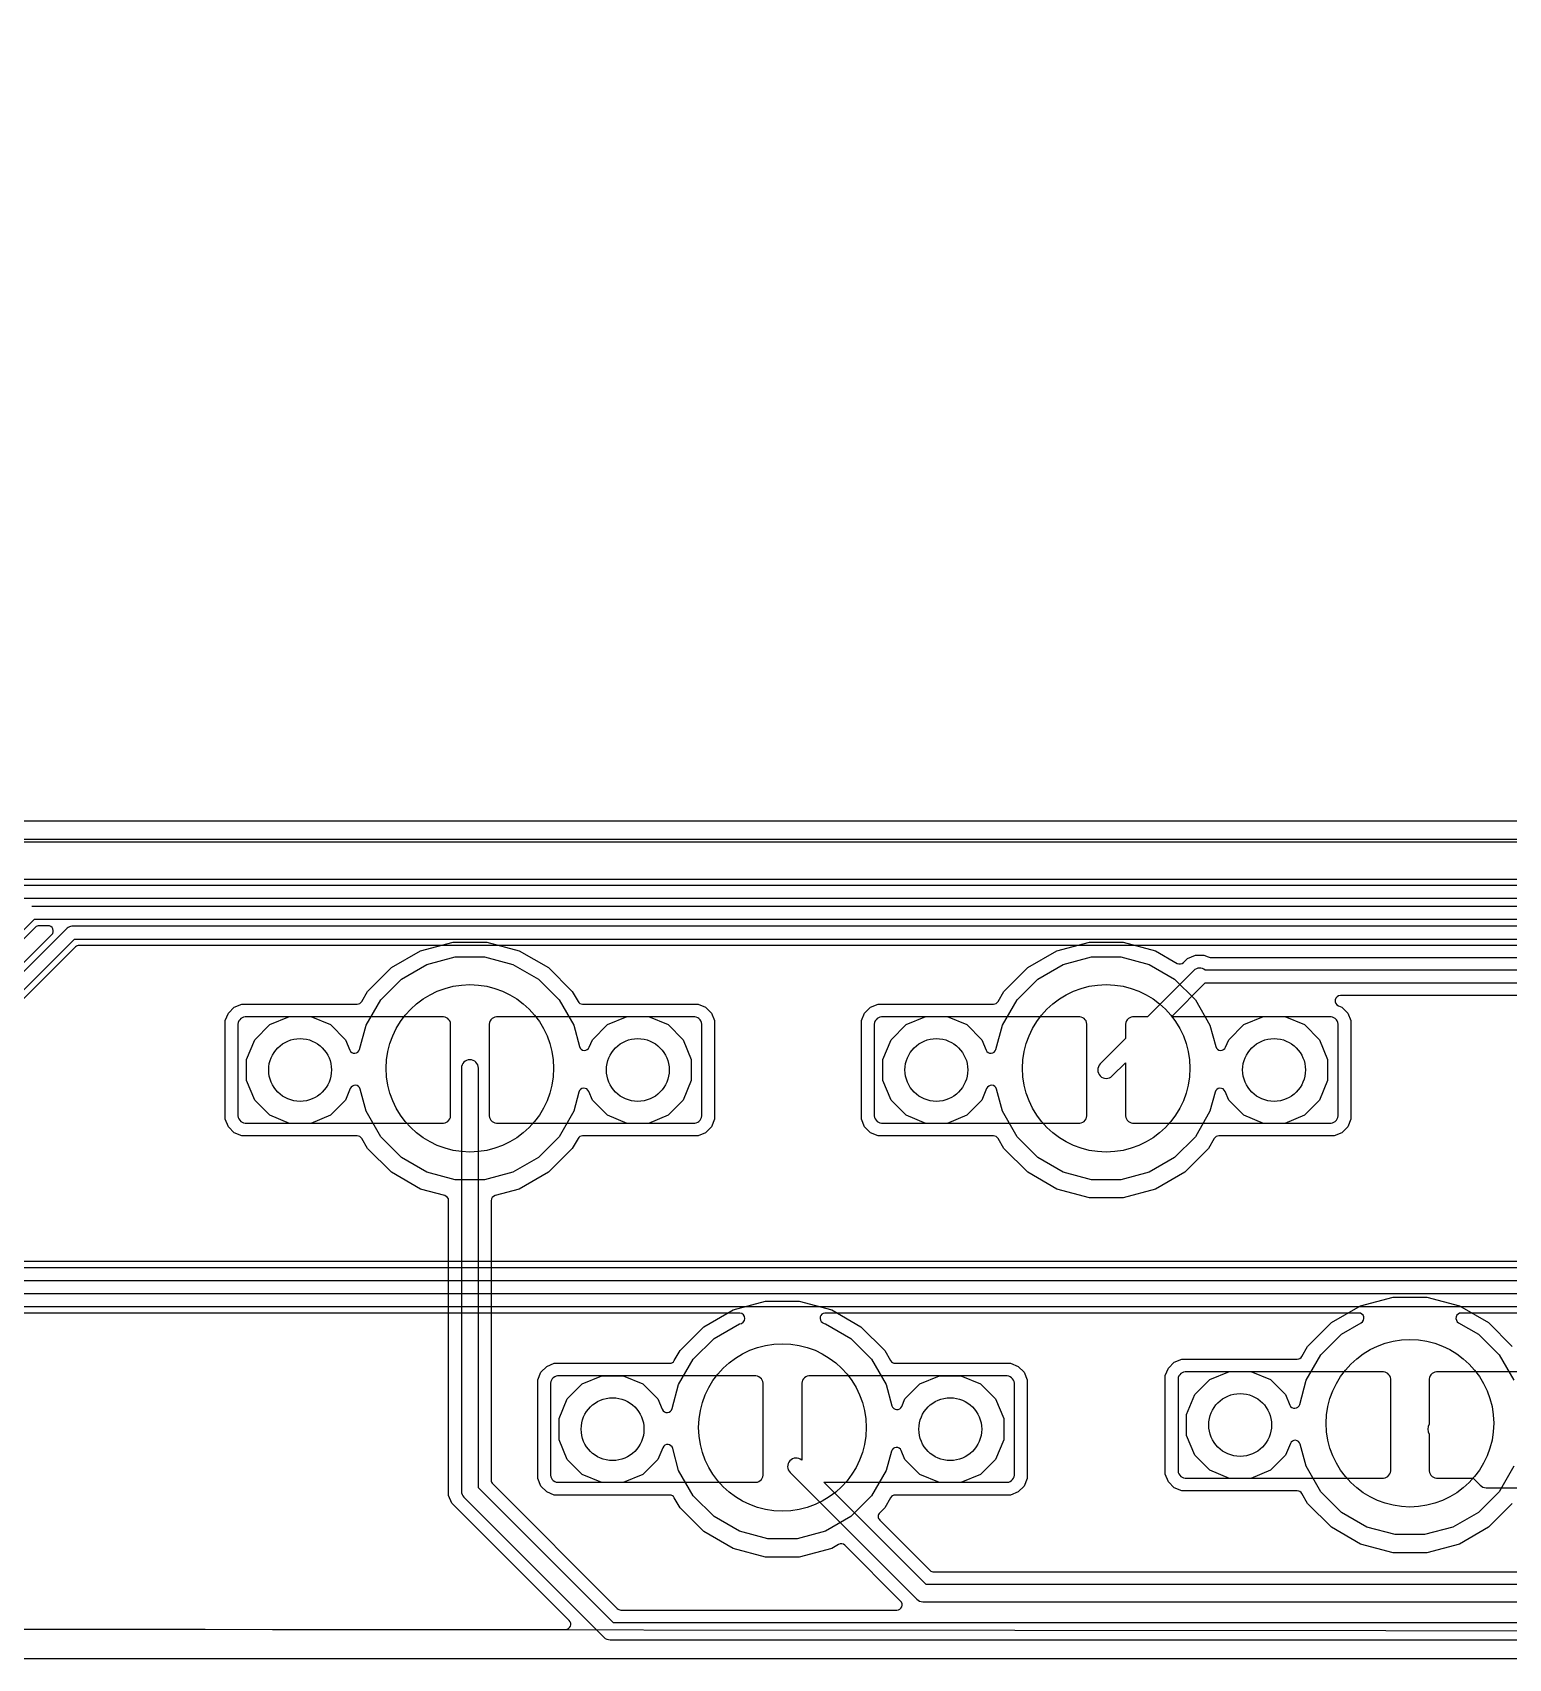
# Model space of a CAD drawing. Header units: millimetres. Extents: x -2 to 198, y 1 to 114.
# Drawn here: x 41.86 to 77.11, y 74.92 to 113.75 of the extents above; entities that cross this region are included whole.
import ezdxf

# ---------------------------------------------------------------- set-up
doc = ezdxf.new("R2010")
doc.units = ezdxf.units.MM

msp = doc.modelspace()

# ---------------------------------------------------------------- linework, layer by layer
at = {"layer": '16_copper'}
for points in [[(159.125, 93.99), (108.902, 93.99), (108.902, 112.973, 0.414214), (108.777, 113.098), (87.615, 113.098, 0.414214), (87.49, 112.973), (87.49, 94.411), (31.86, 94.411, 0.052526)], [(157.817, 93.514), (94.376, 93.514), (93.826, 94.064), (93.826, 95.053, 0.985666), (93.425, 95.508), (93.392, 95.475, 0.405782), (93.419, 95.053), (93.419, 93.992), (92.804, 93.377), (41.054, 93.377, 0.394851), (40.777, 93.368), (34.085, 86.677), (26.428, 86.716, 1), (26.426, 86.31), (34.168, 86.27), (34.179, 86.271, 0.186646), (34.313, 86.329), (41.055, 93.072), (92.868, 93.072, 0.198912), (92.975, 93.117), (93.587, 93.728), (94.148, 93.167, 0.198912), (94.291, 93.107), (157.733, 93.107)], [(41.17, 93.529), (89.64, 93.529, 0.668185)], [(31.789, 82.452), (41.908, 92.571), (93.26, 92.571), (93.958, 91.873), (93.958, 91.742, 0.934879), (94.226, 91.2), (94.269, 91.222, 0.567441), (94.263, 91.742), (94.263, 91.936, 0.198912), (94.218, 92.044), (93.431, 92.831, 0.198912), (93.323, 92.876), (41.845, 92.876, 0.198912)], [(32.146, 81.382), (42.864, 92.1), (92.144, 92.1), (93.624, 90.62, 0.198912), (93.731, 90.576), (94.297, 90.576, 0.934879), (94.839, 90.844), (94.817, 90.887, 0.567441), (94.297, 90.881), (93.795, 90.881), (92.315, 92.36, 0.198912), (92.207, 92.405), (42.801, 92.405, 0.198912), (42.693, 92.36), (31.975, 81.642)], [(89.697, 91.948), (42.979, 91.948, 0.198912), (42.89, 91.911), (32.164, 81.185)], [(36.565, 83.946), (87.893, 83.946), (89.423, 82.415, 0.198912), (89.531, 82.371), (92.6, 82.371, 0.198912), (92.708, 82.415), (95.68, 85.388), (96.038, 85.745), (96.957, 85.745, 0.496977), (97.116, 85.942), (97.154, 85.97, 1), (96.76, 86.431), (96.726, 86.398, 0.317082), (96.694, 86.05), (95.974, 86.05, 0.198912), (95.867, 86.005), (95.464, 85.603), (92.537, 82.675), (89.594, 82.675), (88.064, 84.206, 0.198912), (87.956, 84.25), (36.502, 84.25, 0.198912)], [(38.113, 83.32), (86.278, 83.32), (87.875, 81.723, 0.934881), (88.448, 81.529), (88.463, 81.574, 0.567443), (88.091, 81.938), (86.449, 83.58, 0.198912), (86.341, 83.625), (38.05, 83.625, 0.198912)], [(77.239, 79.506), (76.888, 78.899), (76.393, 78.404), (75.786, 78.054), (75.11, 77.873), (74.409, 77.873), (73.733, 78.054), (73.126, 78.404), (72.631, 78.899), (72.281, 79.506), (72.139, 80.034, 0.71659), (71.903, 80.05), (71.787, 79.769), (71.427, 79.41), (70.958, 79.216), (70.45, 79.216), (69.98, 79.41), (69.621, 79.769), (69.426, 80.239), (69.426, 80.747), (69.621, 81.217), (69.98, 81.576), (70.45, 81.77), (70.958, 81.77), (71.427, 81.576), (71.787, 81.217), (71.89, 80.967, 0.71659), (72.126, 80.983), (72.281, 81.56), (72.631, 82.167), (73.126, 82.662), (73.598, 82.934, 0.767327), (73.535, 83.167), (60.796, 83.167), (60.784, 83.166, 0.70674), (60.727, 82.939), (60.736, 82.932, 0.11691), (60.799, 82.912), (61.406, 82.562), (61.901, 82.067), (62.251, 81.46), (62.388, 80.952, 0.71659), (62.624, 80.936), (62.698, 81.117), (63.058, 81.476), (63.527, 81.67), (64.035, 81.67), (64.505, 81.476), (64.864, 81.117), (65.059, 80.647), (65.059, 80.139), (64.864, 79.669), (64.505, 79.31), (64.035, 79.116), (63.527, 79.116), (63.058, 79.31), (62.698, 79.669), (62.611, 79.881, 0.71659), (62.375, 79.866), (62.251, 79.406), (61.901, 78.799), (61.406, 78.304), (60.799, 77.954), (60.123, 77.773), (59.422, 77.773), (58.746, 77.954), (58.139, 78.304), (57.644, 78.799), (57.293, 79.406), (57.152, 79.934, 0.71659), (56.916, 79.95), (56.799, 79.669), (56.44, 79.31), (55.97, 79.116), (55.462, 79.116), (54.993, 79.31), (54.633, 79.669), (54.439, 80.139), (54.439, 80.647), (54.633, 81.117), (54.993, 81.476), (55.462, 81.67), (55.97, 81.67), (56.44, 81.476), (56.799, 81.117), (56.903, 80.867, 0.71659), (57.139, 80.883), (57.293, 81.46), (57.644, 82.067), (58.139, 82.562), (58.746, 82.912, 0.972586), (58.759, 83.166), (58.749, 83.167), (38.228, 83.167, 0.198912)], [(86.163, 83.167), (75.984, 83.167, 0.767327), (75.921, 82.934), (76.393, 82.662), (76.888, 82.167), (77.239, 81.56)], [(29.862, 75.622), (83.041, 75.577, 0.415605)]]:
    msp.add_lwpolyline(points, format="xyb", dxfattribs=at)
for points in [[(31.867, 81.795, 0.185346), (31.948, 81.831), (42.322, 92.205, 0.668179), (42.234, 92.418), (42.023, 92.418, 0.198912), (41.934, 92.382), (31.807, 82.255), (16.981, 82.255, 0.055987), (16.953, 82.252), (16.949, 82.25, 0.194218), (16.863, 82.19), (16.678, 82.009, 0.67129), (16.766, 81.795), (31.86, 81.795)], [(51.959, 86.352), (51.282, 86.533), (50.675, 86.883), (50.18, 87.379), (49.83, 87.985), (49.688, 88.514, 0.71659), (49.452, 88.529), (49.336, 88.249), (48.977, 87.889), (48.507, 87.695), (47.999, 87.695), (47.529, 87.889), (47.17, 88.249), (46.976, 88.718), (46.976, 89.226), (47.17, 89.696), (47.529, 90.055), (47.999, 90.25), (48.507, 90.25), (48.977, 90.055), (49.336, 89.696), (49.439, 89.447, 0.71659), (49.675, 89.462), (49.83, 90.039), (50.18, 90.646), (50.675, 91.141), (51.282, 91.491), (51.959, 91.673), (52.659, 91.673), (53.336, 91.491), (53.943, 91.141), (54.438, 90.646), (54.788, 90.039), (54.924, 89.531, 0.71659), (55.16, 89.516), (55.235, 89.696), (55.594, 90.055), (56.064, 90.25), (56.572, 90.25), (57.042, 90.055), (57.401, 89.696), (57.595, 89.226), (57.595, 88.718), (57.401, 88.249), (57.042, 87.889), (56.572, 87.695), (56.064, 87.695), (55.594, 87.889), (55.235, 88.249), (55.147, 88.46, 0.716599), (54.911, 88.445), (54.788, 87.985), (54.438, 87.379), (53.943, 86.883), (53.336, 86.533), (52.659, 86.352)], [(67.155, 86.352), (66.479, 86.533), (65.872, 86.883), (65.377, 87.379), (65.026, 87.985), (64.885, 88.514, 0.71659), (64.649, 88.529), (64.532, 88.249), (64.173, 87.889), (63.703, 87.695), (63.195, 87.695), (62.726, 87.889), (62.366, 88.249), (62.172, 88.718), (62.172, 89.226), (62.366, 89.696), (62.726, 90.055), (63.195, 90.25), (63.703, 90.25), (64.173, 90.055), (64.532, 89.696), (64.636, 89.447, 0.71659), (64.872, 89.462), (65.026, 90.039), (65.377, 90.646), (65.872, 91.141), (66.479, 91.491), (67.155, 91.673), (67.856, 91.673), (68.532, 91.491), (69.139, 91.141), (69.634, 90.646), (69.984, 90.039), (70.121, 89.531, 0.71659), (70.357, 89.516), (70.431, 89.696), (70.791, 90.055), (71.26, 90.25), (71.768, 90.25), (72.238, 90.055), (72.597, 89.696), (72.792, 89.226), (72.792, 88.718), (72.597, 88.249), (72.238, 87.889), (71.768, 87.695), (71.26, 87.695), (70.791, 87.889), (70.431, 88.249), (70.344, 88.46, 0.71659), (70.108, 88.445), (69.984, 87.985), (69.634, 87.379), (69.139, 86.883), (68.532, 86.533), (67.856, 86.352)]]:
    msp.add_lwpolyline(points, format="xyb", close=True, dxfattribs=at)
msp.add_lwpolyline([(36.376, 84.403), (88.082, 84.403)], dxfattribs=at)
at = {"layer": '1_copper'}
for points in [[(87.312, 94.474), (32.412, 94.474, 0.052526)], [(28.769, 75.628), (54.593, 75.607, 0.668486), (54.682, 75.82), (51.878, 78.623), (51.801, 78.81), (51.801, 85.85, 0.339453), (51.708, 85.971), (51.13, 86.126), (50.433, 86.528), (49.865, 87.097), (49.727, 87.335, 0.267949), (49.619, 87.397), (46.861, 87.397), (46.679, 87.473), (46.54, 87.612), (46.464, 87.794), (46.464, 90.15), (46.54, 90.332), (46.679, 90.472), (46.861, 90.547), (49.619, 90.547, 0.267949), (49.727, 90.609), (49.865, 90.848), (50.433, 91.417), (51.13, 91.819), (51.907, 92.027), (52.711, 92.027), (53.488, 91.819), (54.185, 91.417), (54.753, 90.848), (54.891, 90.609, 0.267949), (54.999, 90.547), (57.757, 90.547), (57.939, 90.472), (58.078, 90.332), (58.154, 90.15), (58.154, 87.794), (58.078, 87.612), (57.939, 87.473), (57.757, 87.397), (54.999, 87.397, 0.267949), (54.891, 87.335), (54.753, 87.097), (54.185, 86.528), (53.488, 86.126), (52.91, 85.971, 0.339453), (52.817, 85.85), (52.817, 79.173, 0.198912), (52.854, 79.085), (55.829, 76.11, 0.198912), (55.917, 76.073), (62.506, 76.073, 0.668179), (62.595, 76.287), (61.263, 77.619, 0.33946), (61.112, 77.639), (60.952, 77.546), (60.175, 77.338), (59.37, 77.338), (58.593, 77.546), (57.897, 77.949), (57.328, 78.517), (57.19, 78.756, 0.267949), (57.082, 78.818), (54.324, 78.818), (54.142, 78.894), (54.003, 79.033), (53.928, 79.215), (53.928, 81.571), (54.003, 81.753), (54.142, 81.892), (54.324, 81.968), (57.082, 81.968, 0.267949), (57.19, 82.03), (57.328, 82.269), (57.897, 82.837), (58.593, 83.24), (59.37, 83.448), (60.175, 83.448), (60.952, 83.24), (61.648, 82.837), (62.217, 82.269), (62.354, 82.03, 0.267949), (62.463, 81.968), (65.22, 81.968), (65.402, 81.892), (65.542, 81.753), (65.617, 81.571), (65.617, 79.215), (65.542, 79.033), (65.402, 78.894), (65.22, 78.818), (62.463, 78.818, 0.267949), (62.354, 78.756), (62.217, 78.517), (62.097, 78.398, 0.414219), (62.097, 78.221), (63.298, 77.02, 0.198912), (63.387, 76.984), (86.263, 76.984, 0.198912)], [(87.782, 90.747), (73.099, 90.747, 0.820695), (73.052, 90.506), (73.135, 90.472), (73.275, 90.332), (73.35, 90.15), (73.35, 87.794), (73.275, 87.612), (73.135, 87.473), (72.953, 87.397), (70.196, 87.397, 0.267949), (70.087, 87.335), (69.95, 87.097), (69.381, 86.528), (68.685, 86.126), (67.908, 85.917), (67.103, 85.917), (66.326, 86.126), (65.63, 86.528), (65.061, 87.097), (64.923, 87.335, 0.267949), (64.815, 87.397), (62.057, 87.397), (61.875, 87.473), (61.736, 87.612), (61.661, 87.794), (61.661, 90.15), (61.736, 90.332), (61.875, 90.472), (62.057, 90.547), (64.815, 90.547, 0.267949), (64.923, 90.609), (65.061, 90.848), (65.63, 91.417), (66.326, 91.819), (67.103, 92.027), (67.908, 92.027), (68.685, 91.819), (69.203, 91.519, 0.339459), (69.354, 91.539), (69.449, 91.635), (69.636, 91.712), (69.838, 91.712), (69.938, 91.671, 0.09849), (69.986, 91.661), (88.174, 91.661)], [(87.984, 91.356), (69.871, 91.356, 0.394851), (69.594, 91.348), (68.488, 90.242), (68.137, 90.242), (68.1, 90.235), (68.066, 90.221), (68.034, 90.2), (68.008, 90.173), (67.987, 90.142), (67.973, 90.107), (67.965, 90.07), (67.965, 89.72), (67.362, 89.116, 1), (67.649, 88.829), (67.965, 89.145), (67.965, 87.874), (67.973, 87.837), (67.987, 87.802), (68.008, 87.771), (68.034, 87.745), (68.066, 87.724), (68.1, 87.71), (68.137, 87.702), (72.874, 87.702), (72.91, 87.71), (72.945, 87.724), (72.976, 87.745), (73.003, 87.771), (73.024, 87.802), (73.038, 87.837), (73.045, 87.874), (73.045, 90.07), (73.038, 90.107), (73.024, 90.142), (73.003, 90.173), (72.976, 90.2), (72.945, 90.221), (72.91, 90.235), (72.874, 90.242), (69.063, 90.242), (69.872, 91.052), (87.96, 91.052)], [(77.204, 78.617), (76.635, 78.049), (75.939, 77.646), (75.162, 77.438), (74.357, 77.438), (73.58, 77.646), (72.884, 78.049), (72.315, 78.617), (72.178, 78.856, 0.267949), (72.069, 78.918), (69.312, 78.918), (69.13, 78.994), (68.99, 79.133), (68.915, 79.315), (68.915, 81.671), (68.99, 81.853), (69.13, 81.992), (69.312, 82.068), (72.069, 82.068, 0.267949), (72.178, 82.13), (72.315, 82.369), (72.884, 82.937), (73.58, 83.34), (74.357, 83.548), (75.162, 83.548), (75.939, 83.34), (76.635, 82.937), (77.204, 82.369)], [(86.441, 76.679), (63.209, 76.679), (60.764, 79.123), (65.141, 79.123), (65.177, 79.13), (65.212, 79.145), (65.243, 79.166), (65.27, 79.192), (65.291, 79.223), (65.305, 79.258), (65.312, 79.295), (65.312, 81.491), (65.305, 81.528), (65.291, 81.563), (65.27, 81.594), (65.243, 81.62), (65.212, 81.641), (65.177, 81.656), (65.141, 81.663), (60.404, 81.663), (60.367, 81.656), (60.333, 81.641), (60.301, 81.62), (60.275, 81.594), (60.254, 81.563), (60.24, 81.528), (60.232, 81.491), (60.232, 79.653, 0.964382), (59.956, 79.356), (62.981, 76.332, 0.198912), (63.124, 76.272), (86.525, 76.272, 0.198912)], [(80.128, 81.763), (75.391, 81.763), (75.355, 81.756), (75.32, 81.741), (75.289, 81.72), (75.262, 81.694), (75.241, 81.663), (75.227, 81.628), (75.22, 81.591), (75.22, 80.509, 0.316924), (75.22, 80.275), (75.22, 79.395), (75.227, 79.358), (75.241, 79.323), (75.262, 79.292), (75.289, 79.266), (75.32, 79.245), (75.355, 79.23), (75.391, 79.223), (76.267, 79.223), (76.435, 79.055, 0.198912), (76.579, 78.995), (87.755, 78.995)]]:
    msp.add_lwpolyline(points, format="xyb", dxfattribs=at)
for points in [[(51.714, 87.71), (51.749, 87.724), (51.78, 87.745), (51.806, 87.771), (51.827, 87.802), (51.842, 87.837), (51.849, 87.874), (51.849, 90.07), (51.842, 90.107), (51.827, 90.142), (51.806, 90.173), (51.78, 90.2), (51.749, 90.221), (51.714, 90.235), (51.677, 90.242), (46.941, 90.242), (46.904, 90.235), (46.869, 90.221), (46.838, 90.2), (46.812, 90.173), (46.791, 90.142), (46.776, 90.107), (46.769, 90.07), (46.769, 87.874), (46.776, 87.837), (46.791, 87.802), (46.812, 87.771), (46.838, 87.745), (46.869, 87.724), (46.904, 87.71), (46.941, 87.702), (51.677, 87.702)], [(57.714, 87.71), (57.749, 87.724), (57.78, 87.745), (57.806, 87.771), (57.827, 87.802), (57.842, 87.837), (57.849, 87.874), (57.849, 90.07), (57.842, 90.107), (57.827, 90.142), (57.806, 90.173), (57.78, 90.2), (57.749, 90.221), (57.714, 90.235), (57.677, 90.242), (52.941, 90.242), (52.904, 90.235), (52.869, 90.221), (52.838, 90.2), (52.812, 90.173), (52.791, 90.142), (52.776, 90.107), (52.769, 90.07), (52.769, 87.874), (52.776, 87.837), (52.791, 87.802), (52.812, 87.771), (52.838, 87.745), (52.869, 87.724), (52.904, 87.71), (52.941, 87.702), (57.677, 87.702)], [(66.91, 87.71), (66.945, 87.724), (66.976, 87.745), (67.003, 87.771), (67.024, 87.802), (67.038, 87.837), (67.045, 87.874), (67.045, 90.07), (67.038, 90.107), (67.024, 90.142), (67.003, 90.173), (66.976, 90.2), (66.945, 90.221), (66.91, 90.235), (66.874, 90.242), (62.137, 90.242), (62.1, 90.235), (62.066, 90.221), (62.034, 90.2), (62.008, 90.173), (61.987, 90.142), (61.973, 90.107), (61.965, 90.07), (61.965, 87.874), (61.973, 87.837), (61.987, 87.802), (62.008, 87.771), (62.034, 87.745), (62.066, 87.724), (62.1, 87.71), (62.137, 87.702), (66.874, 87.702)], [(59.177, 79.13), (59.212, 79.145), (59.243, 79.166), (59.27, 79.192), (59.291, 79.223), (59.305, 79.258), (59.312, 79.295), (59.312, 81.491), (59.305, 81.528), (59.291, 81.563), (59.27, 81.594), (59.243, 81.62), (59.212, 81.641), (59.177, 81.656), (59.141, 81.663), (54.404, 81.663), (54.367, 81.656), (54.333, 81.641), (54.301, 81.62), (54.275, 81.594), (54.254, 81.563), (54.24, 81.528), (54.232, 81.491), (54.232, 79.295), (54.24, 79.258), (54.254, 79.223), (54.275, 79.192), (54.301, 79.166), (54.333, 79.145), (54.367, 79.13), (54.404, 79.123), (59.141, 79.123)], [(74.165, 79.23), (74.199, 79.245), (74.231, 79.266), (74.257, 79.292), (74.278, 79.323), (74.292, 79.358), (74.3, 79.395), (74.3, 81.591), (74.292, 81.628), (74.278, 81.663), (74.257, 81.694), (74.231, 81.72), (74.199, 81.741), (74.165, 81.756), (74.128, 81.763), (69.391, 81.763), (69.355, 81.756), (69.32, 81.741), (69.289, 81.72), (69.262, 81.694), (69.241, 81.663), (69.227, 81.628), (69.22, 81.591), (69.22, 79.395), (69.227, 79.358), (69.241, 79.323), (69.262, 79.292), (69.289, 79.266), (69.32, 79.245), (69.355, 79.23), (69.391, 79.223), (74.128, 79.223)]]:
    msp.add_lwpolyline(points, close=True, dxfattribs=at)
msp.add_lwpolyline([(83.692, 75.361, 1), (83.551, 75.951), (83.505, 75.937, 0.202404), (83.34, 75.769), (55.739, 75.769), (52.512, 78.995), (52.512, 89.012, 1), (52.106, 89.012), (52.106, 78.911, 0.198912), (52.165, 78.767), (55.511, 75.422, 0.198912), (55.655, 75.362), (83.53, 75.362, 0.077097), (83.598, 75.354), (83.645, 75.354)], format="xyb", close=True, dxfattribs=at)
at = {"layer": 'drills_PTH'}
for centre, radius in [((52.309, 89.012), 2), ((67.505, 89.012), 2), ((48.253, 88.972), 0.75), ((56.318, 88.972), 0.75), ((63.449, 88.972), 0.75), ((71.514, 88.972), 0.75), ((59.772, 80.433), 2), ((74.76, 80.533), 2), ((70.704, 80.493), 0.75), ((55.716, 80.393), 0.75), ((63.781, 80.393), 0.75)]:
    msp.add_circle(centre, radius, dxfattribs=at)
at = {"layer": 'outline'}
for points in [[(164.145, 94.915), (109.256, 94.915), (109.296, 113.752), (87.073, 113.752), (87.033, 94.915), (32.145, 94.915)], [(32.145, 74.915), (164.145, 74.915)]]:
    msp.add_lwpolyline(points, dxfattribs=at)

doc.saveas('drawing.dxf')
